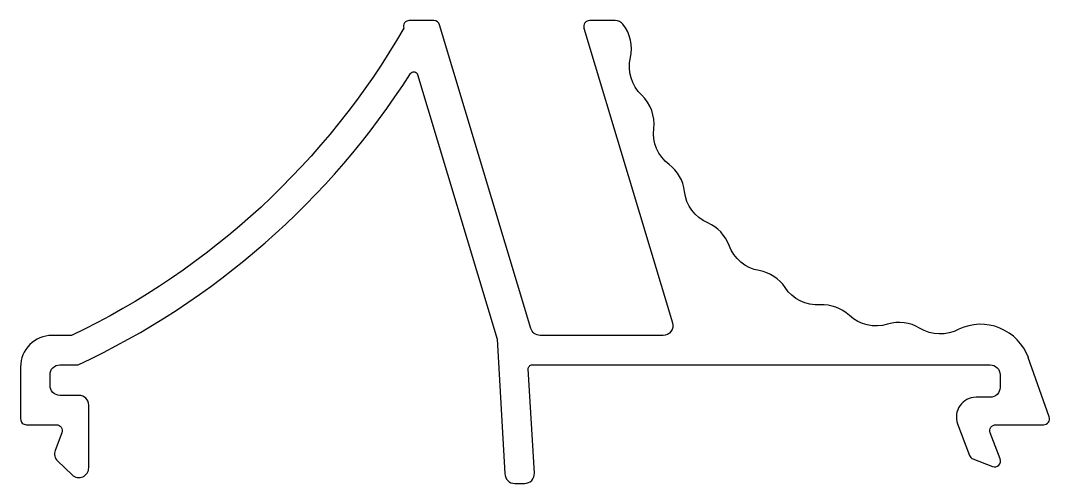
# Model space of a CAD drawing. Extents: x 680.9 to 733.4, y -27.4 to -3.8.
import ezdxf

# ---------------------------------------------------------------- set-up
doc = ezdxf.new("R2010")
doc.units = 0
doc.header["$LTSCALE"] = 15
doc.layers.get('0').update_dxf_attribs({"linetype": 'CONTINUOUS'})

msp = doc.modelspace()

# ---------------------------------------------------------------- linework, layer by layer
at = {"color": 0, "ltscale": 0.05}
msp.add_lwpolyline([(732.295, -20.962, 0.4392), (728.749, -19.516, -0.267949), (726.749, -19.467, 0.214784), (725.12, -19.262, -0.267949), (723.17, -18.815, 0.205668), (721.684, -18.283, -0.267949), (719.893, -17.393, 0.205668), (718.572, -16.529, -0.267949), (717.038, -15.245, 0.205668), (715.956, -14.096, -0.267949), (714.765, -12.489, 0.2057), (713.981, -11.119, -0.267949), (713.198, -9.279, 0.238558), (712.584, -7.58, -0.267949), (712.009, -5.665, 0.229176), (711.631, -3.964, 0.229309), (711.239, -3.775), (709.935, -3.775, 0.51023), (709.64, -4.161), (714.152, -19.192, -0.502443), (713.673, -19.836), (707.409, -19.836, -0.331166), (706.93, -19.48), (702.28, -3.988, 0.331166), (701.993, -3.774), (700.74, -3.774, 0.502443), (700.452, -4.161, -0.152008), (683.524, -19.836), (682.524, -19.836, 0.414214), (680.924, -21.436), (680.924, -24.092, 0.414214), (681.224, -24.392), (682.746, -24.392, -0.523655), (683.027, -24.797), (682.688, -25.701, 0.300434), (682.811, -26.238), (683.554, -26.947, 0.659803), (684.4, -26.586), (684.4, -23.392, 0.414214), (683.9, -22.892), (682.924, -22.892, -0.414214), (682.424, -22.392), (682.424, -21.836, -0.414214), (682.924, -21.336), (683.86, -21.336, 0.142564), (700.802, -6.477, -0.641817), (701.163, -6.527), (705.213, -20.021), (705.613, -26.885, 0.414214), (706.113, -27.385), (706.615, -27.385, 0.431367), (707.114, -26.856), (706.804, -21.547, -0.431367), (707.004, -21.336), (730.35, -21.336, -0.414214), (730.85, -21.836), (730.85, -22.492, -0.414214), (730.35, -22.992), (729.626, -22.992, 0.523655), (728.69, -24.343), (729.296, -25.96, 0.214104), (729.469, -26.135), (730.468, -26.52, 0.647306), (730.857, -26.135), (730.355, -24.797, -0.523655), (730.636, -24.392), (733.068, -24.392, 0.516911), (733.351, -23.992), (732.288, -20.964)], format="xyb", dxfattribs=at)

doc.saveas('drawing.dxf')
